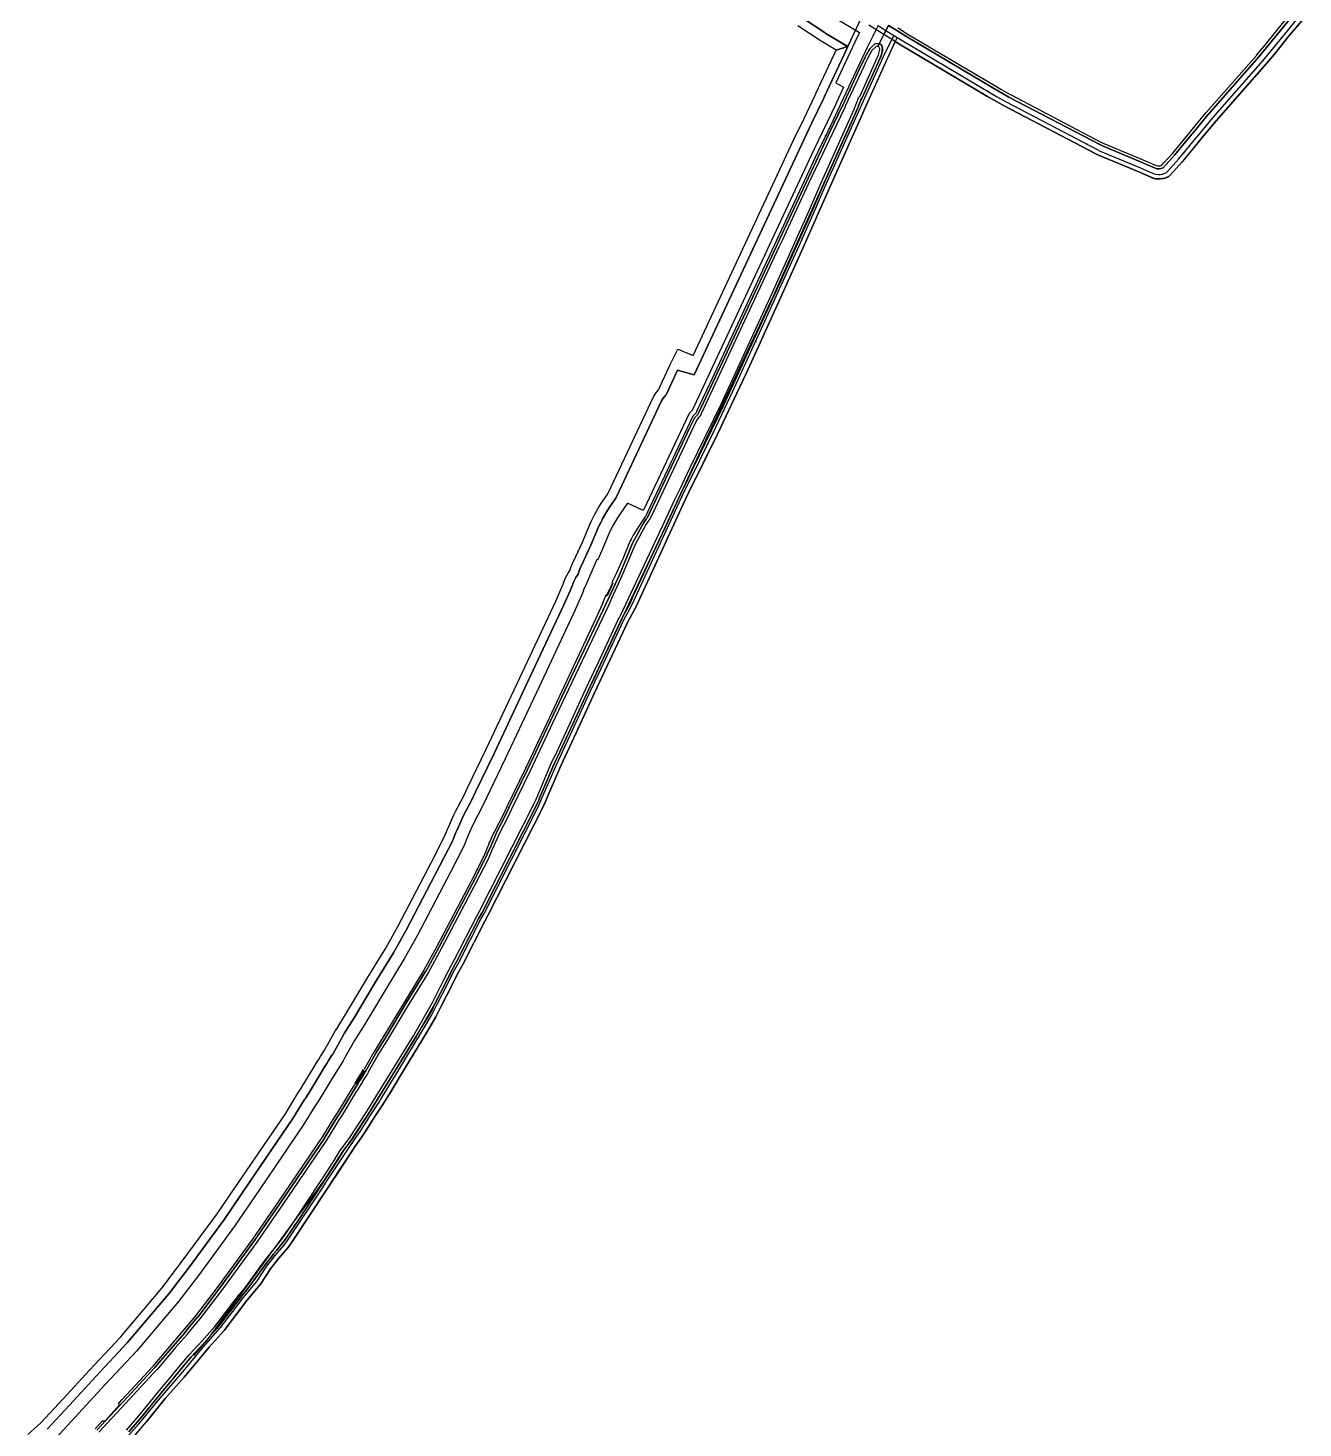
# Model space of a CAD drawing. Header units: inches. Extents: x 87989 to 118156, y 435697 to 451526.
# Drawn here: x 101485 to 102620, y 440846 to 442092 of the extents above; entities that cross this region are included whole.
import ezdxf

# ---------------------------------------------------------------- set-up
doc = ezdxf.new("R2010")
doc.units = ezdxf.units.IN
doc.header["$MEASUREMENT"] = 0
for name, color, linetype, true_color in [('As_waterkering_BWK', 7, 'Continuous', 0x7b8981), ('Beschermingszone_BWK', 7, 'Continuous', 0xcf890d), ('Grens_bebouwingsvrije_zone_BWK', 7, 'Continuous', 0x6789ae), ('Kernzone_BWK', 7, 'Continuous', 0xcb89af), ('Kunstwerken_BWK', 7, 'Continuous', 0xc78952), ('Referentiepunten_BWK', 7, 'Continuous', 0x178980)]:
    doc.layers.add(name, color=color, linetype=linetype, true_color=true_color)

msp = doc.modelspace()

# ---------------------------------------------------------------- linework, layer by layer
at = {"layer": 'As_waterkering_BWK'}
for points in [[(102494.1808, 441962.2299), (102494.8633, 441962.3045), (102498.2682, 441963.4907), (102501.8318, 441967.3691), (102509.5785, 441975.8749), (102524.9323, 441994.5252), (102525.8554, 441995.5727), (102539.5666, 442012.2055), (102584.5497, 442063.4454), (102591.5458, 442071.7115), (102603.8695, 442086.8897), (102616.9533, 442102.8751)], [(102241.7217, 442094.5011), (102231.7548, 442074.5324), (102208.3978, 442024.5776), (102207.8124, 442022.9663), (102197.1723, 442000.8677), (102188.1769, 441982.188), (102091.857, 441775.8233)], [(101808.0104, 441153.36), (101812.3042, 441160.3715), (101837.041, 441201.4053), (101844.4071, 441214.0148), (101848.9742, 441222.7276), (101859.0012, 441242.3461), (101863.5295, 441251.5167), (101868.6514, 441261.2303), (101888.1362, 441299.0181), (101890.9, 441304.1723), (101939.7222, 441400.2444), (101942.5166, 441406.8308), (101955.3218, 441436.4722), (101969.3317, 441466.7355), (101979.3706, 441488.6552), (101985.7203, 441502.2798), (101992.7996, 441517.2382), (102015.4225, 441565.5605), (102022.5768, 441578.4782), (102044.7072, 441626.8747), (102064.6621, 441670.0635), (102069.5014, 441680.311), (102076.7546, 441695.0354), (102095.2922, 441732.6725), (102112.4304, 441769.12), (102120.5549, 441786.4496), (102133.0436, 441813.7587), (102136.5742, 441821.7199), (102151.4415, 441854.344), (102172.5863, 441901.2047), (102184.7507, 441928.7446), (102195.2892, 441952.7913), (102224.5213, 442018.3434), (102226.0867, 442021.7335), (102246.4509, 442067.0401), (102255.8183, 442085.787)], [(102255.8183, 442085.787), (102263.733, 442080.826), (102341.3132, 442034.8968), (102347.1949, 442031.4593), (102355.8963, 442026.4963), (102437.4638, 441983.7841), (102439.5984, 441982.7889), (102475.3791, 441967.8636), (102486.8013, 441962.8804), (102489.1129, 441962.1505), (102491.1928, 441962.0423), (102492.7503, 441962.0735), (102494.1808, 441962.2299)], [(102091.857, 441775.8233), (102080.199, 441750.8461), (102079.7455, 441749.875), (102079.2881, 441749.2467), (102076.8286, 441746.7512), (102036.4934, 441661.3163)], [(102036.4934, 441661.3163), (102036.3921, 441661.1017), (102036.363, 441661.0422), (102036.3585, 441661.0331), (102034.7502, 441657.8774), (102034.1754, 441657.0271), (102028.6662, 441648.8798), (102026.2471, 441645.1409), (102023.5073, 441640.2979), (102022.3035, 441637.9801), (102020.83, 441635.143), (102014.5499, 441619.7404), (102007.5939, 441604.5936), (102004.7073, 441598.6401), (102005.6054, 441598.04), (102000.4511, 441586.8429), (101999.5003, 441587.584), (101997.9825, 441584.0016), (101997.3755, 441582.5177), (101996.0638, 441579.3109), (101990.2271, 441566.1209), (101958.0801, 441497.4613), (101927.8514, 441433.1675), (101911.3283, 441398.9293), (101907.6769, 441391.3632), (101900.241, 441377.0506), (101898.8795, 441374.4298), (101895.3188, 441366.1957), (101894.8462, 441365.1029), (101894.6462, 441364.6402), (101893.4476, 441361.6438), (101891.0743, 441355.7105), (101878.7711, 441331.8318), (101848.9393, 441274.6817), (101837.2315, 441253.5812), (101820.5627, 441226.4613), (101801.7731, 441195.1453), (101792.7814, 441180.8206), (101784.1202, 441165.4316)], [(101544.7106, 440845.5055), (101551.2831, 440852.6083), (101551.3507, 440852.6079), (101553.629, 440852.596), (101559.1183, 440858.6885), (101566.079, 440866.414), (101565.8627, 440868.3643), (101566.2261, 440868.757), (101568.3967, 440871.1027), (101596.3997, 440901.2289), (101634.3973, 440946.1027), (101653.5138, 440971.148), (101684.9993, 441014.1429), (101707.8196, 441047.3481), (101746.8457, 441104.7628), (101757.5488, 441122.3158), (101761.047, 441127.6654), (101773.0214, 441147.2908), (101775.0432, 441150.5518), (101777.2463, 441154.1077), (101777.3918, 441154.341), (101778.4701, 441156.0807), (101778.7323, 441156.5044), (101781.8861, 441161.5927), (101782.1472, 441162.0138), (101782.6844, 441162.8805), (101784.1202, 441165.4316)], [(101574.6936, 440839.6495), (101583.5552, 440849.9759), (101587.0229, 440854.0167), (101599.2166, 440868.7192), (101624.4594, 440898.2798), (101639.2951, 440916.3262), (101643.3793, 440920.6918), (101656.3439, 440935.5085), (101667.258, 440949.7961), (101676.5845, 440962.0992), (101688.6892, 440976.4529), (101697.619, 440990.2112), (101705.0934, 440999.7363), (101713.0831, 441008.971), (101715.879, 441013.0225), (101746.7389, 441059.4618), (101750.2746, 441064.8922), (101751.288, 441066.3911), (101757.3183, 441075.4764), (101772.6697, 441098.6046), (101779.3246, 441108.3697), (101784.9711, 441116.9428), (101789.8438, 441124.6371), (101797.4081, 441136.2481), (101801.8086, 441143.2331), (101803.5213, 441146.0298), (101808.0104, 441153.36)]]:
    msp.add_lwpolyline(points, dxfattribs=at)
at = {"layer": 'Beschermingszone_BWK'}
for points in [[(102613.0742, 442106.0293), (102599.9941, 442090.0488), (102587.6973, 442074.9023), (102580.791, 442066.7441), (102580.7324, 442066.6758), (102535.8086, 442015.5039), (102535.709, 442015.3867), (102522.0488, 441998.8164), (102521.1816, 441997.8301), (102521.0723, 441997.7031), (102505.7969, 441979.1484), (102498.1426, 441970.7441), (102495.4375, 441967.7988), (102493.7559, 441967.2129), (102493.6367, 441967.2012), (102492.4277, 441967.0684), (102491.2734, 441967.0449), (102490.0098, 441967.1113), (102488.5586, 441967.5684), (102477.3418, 441972.4629), (102441.6172, 441987.3633), (102439.6816, 441988.2676), (102358.2949, 442030.8848), (102349.6953, 442035.7891), (102343.8477, 442039.207), (102266.334, 442085.0957), (102258.541, 442089.9824), (102250.9949, 442094.6774)], [(102259.248, 442092.3789), (102259.5684, 442092.2617), (102259.8691, 442092.0996), (102267.6348, 442087.2305), (102345.1152, 442041.3613), (102350.9453, 442037.9551), (102359.4551, 442033.0996), (102359.5352, 442033.0566), (102440.7891, 441990.5078), (102442.627, 441989.6523), (102478.3223, 441974.7617), (102489.4375, 441969.9141), (102490.459, 441969.5898), (102491.3125, 441969.5469), (102492.2676, 441969.5645), (102493.2012, 441969.668), (102494.0215, 441969.9531), (102496.2988, 441972.4316), (102503.9082, 441980.7871), (102519.1563, 441999.3086), (102519.291, 441999.4668), (102520.1191, 442000.4063), (102520.1738, 442000.4688), (102533.791, 442016.9902), (102533.918, 442017.1387), (102578.8477, 442068.3164), (102578.8906, 442068.3672), (102585.7715, 442076.498), (102598.0566, 442091.6289), (102611.1328, 442107.6055)], [(101484.905, 440840.2548), (101496.3797, 440850.6977), (101516.0856, 440871.9935), (101539.8016, 440897.6228), (101567.2199, 440927.1201), (101603.9956, 440970.5508), (101622.2774, 440994.5027), (101653.1889, 441036.7136), (101675.6218, 441069.3548), (101714.0496, 441125.8896), (101724.2507, 441142.6195), (101724.9082, 441143.6604), (101728.0725, 441148.4994), (101739.802, 441167.7224), (101741.8937, 441171.0972), (101744.1957, 441174.8117), (101745.445, 441176.8271), (101748.9156, 441182.4267), (101758.7945, 441199.949), (101759.7497, 441201.5548), (101768.5328, 441215.5472), (101787.2287, 441246.7049), (101803.5508, 441273.2628), (101814.596, 441293.1692), (101844.1501, 441349.7866), (101855.5541, 441371.9207), (101857.237, 441376.1281), (101858.4356, 441379.1245), (101858.9832, 441380.4283), (101859.5224, 441381.6752), (101863.0831, 441389.9094), (101864.2714, 441392.4099), (101865.633, 441395.0306), (101872.8034, 441408.8323), (101876.2045, 441415.8799), (101892.6418, 441449.9401), (101922.7732, 441514.0269), (101954.7308, 441582.2822), (101960.176, 441594.5875), (101961.2786, 441597.283), (101961.9792, 441598.9917), (101963.5906, 441602.7988), (101965.7254, 441607.0841), (101967.3815, 441609.4493), (101968.0593, 441611.9789), (101969.6147, 441615.6551), (101972.3231, 441621.2409), (101978.7556, 441635.248), (101984.7165, 441649.8676), (101986.2197, 441653.1188), (101987.6933, 441655.9559), (101988.8971, 441658.2737), (101989.5625, 441659.5008), (101992.3023, 441664.3438), (101993.5032, 441666.3268), (101995.9224, 441670.0657), (101996.3592, 441670.726), (102001.1487, 441677.8158), (102001.6106, 441678.7414), (102041.7995, 441763.9274), (102043.7656, 441767.3339), (102046.2656, 441770.3703), (102057.3419, 441794.1008), (102063.5361, 441806.4955), (102077.0548, 441800.8543), (102166.4914, 441992.4698), (102175.5486, 442011.28), (102185.7535, 442032.5336), (102186.6569, 442034.7428), (102204.3869, 442072.6631), (102204.5218, 442072.7239), (102214.4147, 442075.9582), (102214.6824, 442075.7947), (102213.2419, 442072.7137), (102193.9039, 442031.3544), (102193.3597, 442030.0416), (102193.0483, 442029.1845), (102182.7565, 442007.8092), (102173.7199, 441989.0425), (102077.8817, 441783.7113), (102063.2629, 441787.8717), (102052.9423, 441765.7601), (102052.107, 441764.9126), (102050.3845, 441762.8421), (102049.0338, 441760.512), (102008.7319, 441675.0962), (102008.4251, 441674.4804), (102007.9983, 441673.6568), (102002.9862, 441666.2447), (102002.639, 441665.7199), (102000.2199, 441661.981), (101999.2653, 441660.4047), (101996.5255, 441655.5617), (101995.9966, 441654.5863), (101994.7928, 441652.2686), (101993.3193, 441649.4314), (101992.1244, 441646.8472), (101986.098, 441632.0669), (101979.5581, 441617.8261), (101976.8132, 441612.1648), (101975.5769, 441609.2427), (101974.7158, 441606.0292), (101972.6536, 441603.084), (101970.9567, 441599.6778), (101969.3645, 441595.9168), (101968.6831, 441594.2542), (101967.5376, 441591.4538), (101962.0121, 441578.967), (101930.0156, 441510.6288), (101899.8643, 441446.4996), (101883.4094, 441412.4028), (101879.9569, 441405.2489), (101872.7321, 441391.3424), (101871.3705, 441388.7216), (101870.4259, 441386.7341), (101866.8652, 441378.4999), (101866.3927, 441377.4072), (101866.1926, 441376.9446), (101865.8634, 441376.1534), (101864.6648, 441373.1569), (101862.8402, 441368.5955), (101851.2518, 441346.1036), (101821.6408, 441289.3769), (101810.4596, 441269.2255), (101794.0664, 441242.5523), (101775.3513, 441211.3622), (101766.5254, 441197.3016), (101765.7662, 441196.0252), (101755.863, 441178.4504), (101755.5377, 441177.9256), (101752.2463, 441172.6149), (101750.9902, 441170.5886), (101748.6936, 441166.8827), (101746.6162, 441163.5313), (101734.8365, 441144.2258), (101731.6037, 441139.282), (101731.0811, 441138.4546), (101720.777, 441121.5559), (101682.2265, 441064.8406), (101659.7141, 441032.0837), (101628.6849, 440989.712), (101610.2318, 440965.5358), (101573.2055, 440921.809), (101545.6672, 440892.1828), (101521.9574, 440866.56), (101502.0182, 440845.0122)], [(101572.7305, 440844.2695), (101580.1406, 440852.9063), (101583.5742, 440856.9082), (101600.6152, 440877.7148), (101628.1406, 440910.9297), (101628.1875, 440910.9844), (101628.2637, 440911.0723), (101628.3125, 440911.127), (101640.0332, 440923.7031), (101651.1484, 440936.4023), (101651.2109, 440936.4785), (101654.3184, 440940.3242), (101654.3633, 440940.3828), (101667.3008, 440957.4102), (101669.0273, 440959.5781), (101672.998, 440964.8184), (101673.0391, 440964.8691), (101673.1035, 440964.9492), (101673.1445, 440965), (101676.6641, 440969.1719), (101676.709, 440969.2266), (101678.752, 440971.793), (101692.5957, 440990.7383), (101693.8438, 440992.6602), (101693.9082, 440992.7539), (101694.0117, 440992.9004), (101694.0781, 440992.9902), (101701.5723, 441002.5371), (101701.6719, 441002.6582), (101704.4707, 441005.8945), (101712.1992, 441015.6172), (101724.5039, 441034.1328), (101744.8379, 441064.7891), (101746.5137, 441067.3613), (101758.1406, 441085.2109), (101758.1875, 441085.2852), (101763.7598, 441094.5371), (101763.9023, 441094.7461), (101771.3926, 441104.7227), (101786.0332, 441127.0293), (101786.0703, 441127.0898), (101828.0801, 441195.2578), (101828.123, 441195.3281), (101844.998, 441224.8379), (101854.9805, 441244.3672), (101859.5059, 441253.5332), (101859.5371, 441253.5918), (101864.6621, 441263.3105), (101884.1543, 441301.1133), (101886.9102, 441306.2559), (101935.6406, 441402.1445), (101937.291, 441406.0332), (101938.3789, 441408.6016), (101940.5, 441413.5098), (101946.6641, 441427.7793), (101950.6543, 441437.584), (101950.7305, 441437.7539), (101954.0742, 441444.4902), (101954.1055, 441444.5547), (101975.2871, 441490.5449), (101981.6465, 441504.1934), (101986.9141, 441515.3223), (101995.0938, 441532.75), (101995.1934, 441532.9648), (102011.3477, 441567.4688), (102011.3848, 441567.5449), (102011.4453, 441567.666), (102011.4863, 441567.7402), (102012.3359, 441569.2754), (102049.9316, 441648.9082), (102060.5859, 441671.9688), (102065.4492, 441682.2656), (102067.8945, 441687.2305), (102074.1797, 441700.6406), (102102.0039, 441757.5195), (102147.3457, 441856.2051), (102152.5254, 441867.6875), (102180.6348, 441930.5625), (102191.1738, 441954.6113), (102220.3848, 442020.1133), (102220.416, 442020.1875), (102224.6953, 442030.7012), (102224.875, 442031.0586), (102225.1094, 442031.3809), (102225.3945, 442031.6621), (102225.7207, 442031.8945), (102242.1602, 442068.4707), (102243.2051, 442073.1113), (102243.2578, 442073.8652), (102242.5215, 442075.5449), (102241.6017, 442075.858), (102242.7281, 442078.1148), (102244.3691, 442077.5566), (102245.793, 442074.3066), (102245.6875, 442072.75), (102244.5449, 442067.6758), (102227.418, 442029.5742), (102227.0117, 442029.7578), (102222.6992, 442019.1699), (102193.4609, 441953.5996), (102182.9199, 441929.5508), (102154.8066, 441866.6621), (102149.6191, 441855.1699), (102104.2617, 441756.4492), (102076.4336, 441699.5605), (102070.1484, 441686.1484), (102067.6992, 441681.1797), (102062.8496, 441670.9102), (102052.1953, 441647.8516), (102014.5625, 441568.1348), (102013.6738, 441566.5293), (102013.6113, 441566.4082), (101997.457, 441531.9043), (101997.3574, 441531.6895), (101989.1758, 441514.2559), (101983.9102, 441503.1309), (101977.5547, 441489.4941), (101956.3457, 441443.4434), (101952.9707, 441436.6426), (101948.9707, 441426.8125), (101942.7949, 441412.5176), (101940.6777, 441407.6172), (101939.5918, 441405.0566), (101937.9082, 441401.0898), (101889.127, 441305.0977), (101886.3652, 441299.9492), (101866.8789, 441262.1543), (101861.748, 441252.4258), (101857.2148, 441243.2441), (101847.1973, 441223.6465), (101830.2441, 441194.0039), (101788.1602, 441125.7188), (101773.4395, 441103.2852), (101765.9023, 441093.2461), (101760.2832, 441083.9199), (101748.6094, 441065.998), (101746.9277, 441063.416), (101726.5879, 441032.75), (101714.2227, 441014.1445), (101706.3945, 441004.2969), (101703.5801, 441001.0449), (101703.5195, 441000.9707), (101696.0449, 440991.4453), (101695.9414, 440991.3008), (101694.6543, 440989.3184), (101680.7383, 440970.2773), (101678.6191, 440967.6152), (101675.0547, 440963.3887), (101674.9902, 440963.3066), (101671.002, 440958.0449), (101669.2734, 440955.875), (101656.3086, 440938.8125), (101653.0938, 440934.8301), (101641.8945, 440922.0332), (101630.1426, 440909.4219), (101630.0645, 440909.334), (101602.5449, 440876.125), (101585.4902, 440855.3008), (101582.0371, 440851.2773), (101574.5762, 440842.584)]]:
    msp.add_lwpolyline(points, dxfattribs=at)
for points in [[(102174.6619, 442100.9997, 0), (102194.6763, 442088.0256, 0), (102195.3585, 442087.5963, 0), (102214.4147, 442075.9582, 0), (102204.5218, 442072.7239, 0), (102204.3869, 442072.6631, 0), (102204.4034, 442072.6983, 0), (102191.1888, 442080.7689, 0), (102190.3247, 442081.3126, 0), (102170.4126, 442094.2205, 0)], [(101546.1777, 440844.1465, 0), (101569.8633, 440869.7422, 0), (101597.8652, 440899.8672, 0), (101597.9258, 440899.9355, 0), (101614.1523, 440919.0977, 0), (101624.6035, 440930.9805, 0), (101626.3613, 440933.5156, 0), (101635.9238, 440944.8105, 0), (101635.9863, 440944.8887, 0), (101655.1152, 440969.9512, 0), (101686.6309, 441012.9863, 0), (101709.4707, 441046.2188, 0), (101748.5, 441103.6387, 0), (101748.5527, 441103.7207, 0), (101759.2402, 441121.248, 0), (101762.7383, 441126.5977, 0), (101774.7246, 441146.2422, 0), (101776.7422, 441149.498, 0), (101778.9453, 441153.0527, 0), (101779.0898, 441153.2852, 0), (101780.1699, 441155.0273, 0), (101780.4316, 441155.4512, 0), (101783.5859, 441160.5391, 0), (101783.8477, 441160.9609, 0), (101784.3848, 441161.8262, 0), (101784.4277, 441161.9004, 0), (101784.9199, 441162.7754, 0), (101785.7148, 441163.9727, 0), (101791.5039, 441174.4727, 0), (101794.5, 441179.7988, 0), (101803.4766, 441194.0996, 0), (101822.2715, 441225.4238, 0), (101838.9355, 441252.5332, 0), (101838.9805, 441252.6113, 0), (101850.7012, 441273.7344, 0), (101880.5469, 441330.9102, 0), (101892.8516, 441354.7949, 0), (101892.9316, 441354.9688, 0), (101894.9023, 441359.8926, 0), (101895.9355, 441362.0645, 0), (101902.6914, 441377.4277, 0), (101909.4648, 441390.4668, 0), (101913.1289, 441398.0605, 0), (101929.6563, 441432.3066, 0), (101951.8906, 441479.5977, 0), (101999.6699, 441579.9512, 0), (102002.2598, 441585.6094, 0), (102011.3867, 441605.6484, 0), (102023.1211, 441633.6699, 0), (102033.2188, 441652.043, 0), (102035.2402, 441655.0313, 0), (102035.5762, 441655.373, 0), (102035.8281, 441655.9023, 0), (102036.4063, 441656.7578, 0), (102036.5313, 441656.9687, 0), (102038.1484, 441660.1406, 0), (102038.1934, 441660.2344, 0), (102038.3027, 441660.4629, 0), (102074.2852, 441736.6777, 0), (102077.6895, 441743.8301, 0), (102078.5, 441745.5977, 0), (102080.7129, 441747.8438, 0), (102080.9043, 441748.0703, 0), (102081.3633, 441748.6973, 0), (102081.4785, 441748.875, 0), (102081.5586, 441749.0293, 0), (102082.0117, 441750, 0), (102151.1719, 441898.1758, 0), (102153.9785, 441904.1895, 0), (102177.6563, 441954.9219, 0), (102199.4551, 442000.998, 0), (102209.6152, 442022.0996, 0), (102209.6914, 442022.2832, 0), (102210.248, 442023.8105, 0), (102226.7676, 442059.1445, 0), (102228.4141, 442062.666, 0), (102230.1758, 442066.4316, 0), (102234.3125, 442073.8574, 0), (102238.7832, 442078.1758, 0), (102241.1191, 442078.6621, 0), (102242.7281, 442078.1148, 0), (102241.6017, 442075.858, 0), (102240.9609, 442076.0762, 0), (102240, 442075.875, 0), (102236.3145, 442072.3164, 0), (102232.4023, 442065.293, 0), (102230.6797, 442061.6074, 0), (102229.0332, 442058.0859, 0), (102212.5586, 442022.8535, 0), (102212.041, 442021.4297, 0), (102211.9961, 442021.3125, 0), (102211.918, 442021.1289, 0), (102211.8672, 442021.0137, 0), (102201.7109, 441999.9219, 0), (102179.9199, 441953.8574, 0), (102156.2441, 441903.1328, 0), (102153.4375, 441897.1191, 0), (102084.2773, 441748.9434, 0), (102083.8223, 441747.9707, 0), (102083.7754, 441747.873, 0), (102083.6953, 441747.7207, 0), (102083.5742, 441747.5117, 0), (102083.459, 441747.3359, 0), (102083.3828, 441747.2266, 0), (102082.9258, 441746.5977, 0), (102082.8105, 441746.4512, 0), (102082.6191, 441746.2246, 0), (102082.4922, 441746.0879, 0), (102080.5898, 441744.1563, 0), (102079.9551, 441742.7734, 0), (102076.6387, 441735.8203, 0), (102076.543, 441735.6074, 0), (102076.4531, 441735.4258, 0), (102040.5625, 441659.3945, 0), (102040.4473, 441659.1504, 0), (102040.3848, 441659.0234, 0), (102038.7598, 441655.834, 0), (102038.6855, 441655.6992, 0), (102038.5605, 441655.4863, 0), (102038.4785, 441655.3574, 0), (102038.0039, 441654.6563, 0), (102037.832, 441654.2949, 0), (102037.623, 441653.9375, 0), (102037.3594, 441653.6191, 0), (102037.1836, 441653.4414, 0), (102035.3555, 441650.7383, 0), (102025.375, 441632.5801, 0), (102013.6914, 441604.6816, 0), (102013.6621, 441604.6113, 0), (102004.5332, 441584.5723, 0), (102001.9336, 441578.8945, 0), (101954.1504, 441478.5293, 0), (101931.9141, 441431.2324, 0), (101915.3809, 441396.9727, 0), (101911.7207, 441389.3906, 0), (101911.6777, 441389.3047, 0), (101904.9473, 441376.3477, 0), (101898.2227, 441361.0586, 0), (101898.1914, 441360.9883, 0), (101897.1934, 441358.8906, 0), (101895.252, 441354.0391, 0), (101895.2051, 441353.9297, 0), (101895.127, 441353.7559, 0), (101895.0742, 441353.6504, 0), (101882.7656, 441329.7598, 0), (101852.9004, 441272.5488, 0), (101841.1523, 441251.373, 0), (101841.0801, 441251.248, 0), (101824.4082, 441224.125, 0), (101805.6074, 441192.791, 0), (101796.6504, 441178.5195, 0), (101793.6875, 441173.2559, 0), (101787.9043, 441162.7656, 0), (101787.7988, 441162.5898, 0), (101787.0547, 441161.4688, 0), (101786.5938, 441160.6504, 0), (101786.5234, 441160.5312, 0), (101785.9727, 441159.6426, 0), (101785.7109, 441159.2227, 0), (101782.5586, 441154.1348, 0), (101782.2949, 441153.7109, 0), (101781.2129, 441151.9648, 0), (101781.0684, 441151.7324, 0), (101778.8672, 441148.1816, 0), (101776.8535, 441144.9336, 0), (101764.8789, 441125.3047, 0), (101764.8242, 441125.2188, 0), (101761.3574, 441119.9199, 0), (101750.6719, 441102.3945, 0), (101750.584, 441102.2598, 0), (101711.5352, 441044.8086, 0), (101688.6973, 441011.5781, 0), (101688.6406, 441011.5, 0), (101657.1172, 440968.4531, 0), (101637.9551, 440943.3477, 0), (101637.8516, 440943.2188, 0), (101628.3477, 440931.9941, 0), (101626.6582, 440929.5566, 0), (101626.4805, 440929.3301, 0), (101616.0449, 440917.4648, 0), (101599.8145, 440898.2988, 0), (101599.7148, 440898.1875, 0), (101571.6953, 440868.043, 0), (101548.0137, 440842.4492, 0)]]:
    msp.add_polyline3d(points, dxfattribs=at)
at = {"layer": 'Grens_bebouwingsvrije_zone_BWK'}
for points in [[(102203.6978, 442101.2511), (102225.2485, 442088.3674)], [(102256.8441, 442080.4235), (102261.6516, 442077.4099), (102339.2851, 442031.4491), (102345.1948, 442027.9952), (102353.977, 442022.9861), (102435.6083, 441980.2406), (102435.7736, 441980.1588), (102437.9826, 441979.1289), (102473.8093, 441964.1844), (102485.2018, 441959.2141), (102485.597, 441959.066), (102487.9086, 441958.3361), (102488.4012, 441958.2144), (102488.9051, 441958.1559), (102490.985, 441958.0477), (102491.2728, 441958.0431), (102492.8303, 441958.0743), (102493.1849, 441958.0972), (102494.6155, 441958.2536), (102495.298, 441958.3282), (102495.7443, 441958.4027), (102496.1793, 441958.5272), (102499.5842, 441959.7134), (102500.1838, 441959.9792), (102500.7318, 441960.3394), (102501.2136, 441960.7843), (102504.7832, 441964.6692), (102512.5358, 441973.1815), (102512.6667, 441973.3326), (102527.9779, 441991.9311), (102528.9, 441992.9776), (102542.6135, 442009.6132), (102587.5796, 442060.8337), (102594.6254, 442069.1585), (102606.9699, 442084.3623), (102620.0574, 442100.3522)], [(102225.2485, 442088.3674), (102220.9493, 442079.7541), (102204.0873, 442043.6903), (102211.0547, 442039.704), (102204.699, 442026.1107), (102204.1214, 442024.5208), (102184.5626, 441983.9017), (102088.2324, 441777.5151), (102076.2671, 441751.8799), (102073.502, 441749.0744), (102032.8763, 441663.024), (102032.0463, 441663.2342), (102018.6255, 441669.4972), (102011.9848, 441659.9148), (102009.1323, 441655.5062), (102005.9235, 441649.8339), (102002.6574, 441643.5454), (101996.1938, 441627.693), (101992.0771, 441618.7286), (101991.2486, 441619.3743), (101982.3472, 441598.3652), (101979.1105, 441591.6898), (101979.4312, 441591.4755), (101977.6598, 441587.145), (101972.0239, 441574.4087), (101939.974, 441505.9565), (101909.7952, 441441.7688), (101889.793, 441400.3217), (101880.8043, 441383.02), (101876.1793, 441372.3248), (101872.8588, 441364.0234), (101861.0166, 441341.0395), (101831.3273, 441284.1625), (101819.9593, 441263.6743), (101803.4678, 441236.8429), (101784.7268, 441205.6078), (101775.5872, 441191.0476), (101766.691, 441175.241), (101765.4627, 441173.0585), (101755.9856, 441157.7687), (101744.137, 441138.3495), (101740.6372, 441132.9975), (101730.0272, 441115.5971), (101691.3078, 441058.6337), (101668.6862, 441025.7176), (101637.4951, 440983.1247), (101618.8067, 440958.6402), (101581.4357, 440914.5064), (101553.7325, 440884.7028), (101509.7713, 440837.1947)], [(101572.4943, 440830.9444), (101590.0883, 440851.4466), (101607.1758, 440872.3092), (101623.9355, 440891.2971), (101646.3483, 440918.0106), (101659.4418, 440932.9746), (101670.4411, 440947.3738), (101679.7094, 440959.6), (101691.9083, 440974.0654), (101700.8765, 440987.8831), (101708.1811, 440997.1916), (101716.2511, 441006.5192), (101719.1911, 441010.7794), (101750.0808, 441057.2636), (101753.6078, 441062.6806), (101754.6112, 441064.1648), (101775.9889, 441096.3722), (101782.6478, 441106.1432), (101788.3313, 441114.7725), (101793.2093, 441122.4752), (101800.7762, 441134.0902), (101805.2065, 441141.1224), (101811.4216, 441151.271), (101815.7227, 441158.2944), (101840.4809, 441199.3638), (101847.9072, 441212.0764), (101852.5265, 441220.8888), (101862.5755, 441240.5503), (101867.0926, 441249.698), (101872.1982, 441259.3808), (101891.6766, 441297.1562), (101894.446, 441302.3208), (101943.3507, 441398.5552), (101946.1938, 441405.2565), (101958.9734, 441434.8386), (101972.965, 441465.0625), (101983.0018, 441486.9775), (101989.3409, 441500.5794), (101996.4187, 441515.5347), (102018.9875, 441563.7414), (102026.1505, 441576.6748), (102048.3417, 441625.2041), (102068.2862, 441668.3706), (102073.1043, 441678.5731), (102098.8965, 441730.9376), (102116.0512, 441767.42), (102124.1847, 441784.7688), (102136.6909, 441812.1161), (102140.2225, 441820.0797), (102155.0844, 441852.6921), (102176.2388, 441899.574), (102188.4119, 441927.1337), (102198.9477, 441951.174), (102228.1638, 442016.6903), (102229.7268, 442020.075), (102250.0657, 442065.3255), (102256.8441, 442080.4235)]]:
    msp.add_lwpolyline(points, dxfattribs=at)
at = {"layer": 'Kernzone_BWK'}
for points in [[(102225.7729, 442099.5156), (102214.6824, 442075.7947), (102195.3585, 442087.5963), (102194.6763, 442088.0256), (102174.6619, 442100.9997)], [(102620.0566, 442100.3516), (102606.9707, 442084.3613), (102594.625, 442069.1582), (102587.5801, 442060.834), (102542.6133, 442009.6133), (102528.8984, 441992.9785), (102527.9785, 441991.9316), (102512.6016, 441973.2578), (102504.7832, 441964.6699), (102501.0273, 441960.6055), (102500.2676, 441960.0273), (102499.6094, 441959.7227), (102496.1797, 441958.5273), (102495.4277, 441958.3477), (102494.6152, 441958.2539), (102493.0078, 441958.0859), (102491.1289, 441958.0449), (102488.6621, 441958.1836), (102487.9082, 441958.3359), (102485.3984, 441959.1406), (102473.8086, 441964.1855), (102437.9824, 441979.1309), (102435.6914, 441980.1992), (102353.9785, 442022.9863), (102345.1953, 442027.9961), (102339.2852, 442031.4492), (102261.6523, 442077.4102), (102256.8438, 442080.4238), (102246.9232, 442086.5197), (102250.9949, 442094.6774), (102258.541, 442089.9824), (102266.334, 442085.0957), (102343.8477, 442039.207), (102349.6953, 442035.7891), (102358.2949, 442030.8848), (102439.6816, 441988.2676), (102441.6172, 441987.3633), (102477.3418, 441972.4629), (102488.5586, 441967.5684), (102490.0098, 441967.1113), (102491.2734, 441967.0449), (102492.4277, 441967.0684), (102493.6367, 441967.2012), (102493.7559, 441967.2129), (102495.4375, 441967.7988), (102498.1426, 441970.7441), (102505.7969, 441979.1484), (102521.0723, 441997.7031), (102521.1816, 441997.8301), (102522.0488, 441998.8164), (102535.709, 442015.3867), (102535.8086, 442015.5039), (102580.7324, 442066.6758), (102580.791, 442066.7441), (102587.6973, 442074.9023), (102599.9941, 442090.0488), (102613.0742, 442106.0293)], [(101502.0176, 440845.0117), (101521.957, 440866.5605), (101545.668, 440892.1836), (101573.2051, 440921.8086), (101610.2324, 440965.5352), (101628.6855, 440989.7129), (101659.7148, 441032.084), (101682.2266, 441064.8398), (101720.7773, 441121.5566), (101731.082, 441138.4551), (101731.6035, 441139.2813), (101734.8359, 441144.2266), (101746.6152, 441163.5313), (101748.6934, 441166.8828), (101750.9902, 441170.5879), (101752.2461, 441172.6152), (101755.5371, 441177.9258), (101755.8633, 441178.4512), (101765.7656, 441196.0254), (101766.5254, 441197.3008), (101775.3516, 441211.3613), (101794.0664, 441242.5527), (101810.459, 441269.2246), (101821.6406, 441289.377), (101851.252, 441346.1035), (101862.8398, 441368.5957), (101864.6641, 441373.1562), (101865.8633, 441376.1543), (101866.1934, 441376.9453), (101866.3926, 441377.4063), (101866.8652, 441378.5), (101870.4258, 441386.7344), (101871.3711, 441388.7207), (101872.7324, 441391.3418), (101879.957, 441405.248), (101883.4102, 441412.4023), (101899.8652, 441446.5), (101930.0156, 441510.6289), (101962.0117, 441578.9668), (101967.5371, 441591.4531), (101968.6836, 441594.2539), (101969.3652, 441595.916), (101970.957, 441599.6777), (101972.6543, 441603.084), (101974.7148, 441606.0293), (101975.5762, 441609.2422), (101976.8125, 441612.1641), (101979.5586, 441617.8262), (101986.0977, 441632.0664), (101992.125, 441646.8477), (101993.3184, 441649.4316), (101994.793, 441652.2695), (101995.9961, 441654.5859), (101996.5254, 441655.5625), (101999.2656, 441660.4043), (102000.2207, 441661.9805), (102002.6387, 441665.7207), (102002.9863, 441666.2441), (102007.998, 441673.6563), (102008.4258, 441674.4805), (102008.7324, 441675.0957), (102049.0332, 441760.5117), (102050.3848, 441762.8418), (102052.1074, 441764.9121), (102052.9414, 441765.7598), (102063.2637, 441787.8711), (102077.8809, 441783.7109), (102173.7207, 441989.043), (102182.7559, 442007.8086), (102193.0488, 442029.1836), (102193.3594, 442030.041), (102193.9043, 442031.3535), (102213.2421, 442072.7133), (102214.6824, 442075.7947), (102224.7803, 442097.3926)], [(102241.722, 442094.501), (102248.7827, 442090.2451), (102248.3837, 442089.4459), (102246.9232, 442086.5197), (102242.7281, 442078.1148), (102241.1191, 442078.6621), (102238.7832, 442078.1758), (102237.9027, 442077.3253), (102236.9445, 442076.3997), (102234.3125, 442073.8574), (102231.2396, 442068.3413), (102230.5382, 442067.0822), (102230.1758, 442066.4316), (102228.4141, 442062.666), (102226.7676, 442059.1445), (102210.248, 442023.8105), (102209.6914, 442022.2832), (102209.6152, 442022.0996), (102199.4551, 442000.998), (102177.6563, 441954.9219), (102153.9785, 441904.1895), (102151.1719, 441898.1758), (102082.0117, 441750), (102081.5586, 441749.0293), (102081.4785, 441748.875), (102081.3633, 441748.6973), (102080.9043, 441748.0703), (102080.7129, 441747.8438), (102078.5, 441745.5977), (102077.6895, 441743.8301), (102074.2852, 441736.6777), (102038.3027, 441660.4629), (102038.1934, 441660.2344), (102038.1484, 441660.1406), (102036.5313, 441656.9687), (102036.4063, 441656.7578), (102035.8281, 441655.9023), (102035.5762, 441655.373), (102035.2402, 441655.0313), (102033.2188, 441652.043), (102023.1211, 441633.6699), (102011.3867, 441605.6484), (102002.2598, 441585.6094), (101999.6699, 441579.9512), (101951.8906, 441479.5977), (101929.6563, 441432.3066), (101913.1289, 441398.0605), (101909.4648, 441390.4668), (101902.6914, 441377.4277), (101895.9355, 441362.0645), (101894.9023, 441359.8926), (101892.9316, 441354.9688), (101892.8516, 441354.7949), (101880.5469, 441330.9102), (101850.7012, 441273.7344), (101838.9805, 441252.6113), (101838.9355, 441252.5332), (101822.2715, 441225.4238), (101803.4766, 441194.0996), (101794.5, 441179.7988), (101791.5039, 441174.4727), (101785.7148, 441163.9727), (101784.9199, 441162.7754), (101784.4277, 441161.9004), (101784.3848, 441161.8262), (101783.8477, 441160.9609), (101783.5859, 441160.5391), (101780.4316, 441155.4512), (101780.1699, 441155.0273), (101779.0898, 441153.2852), (101778.9453, 441153.0527), (101776.7422, 441149.498), (101774.7246, 441146.2422), (101762.7383, 441126.5977), (101759.2402, 441121.248), (101748.5527, 441103.7207), (101748.5, 441103.6387), (101709.4707, 441046.2188), (101686.6309, 441012.9863), (101655.1152, 440969.9512), (101635.9863, 440944.8887), (101635.9238, 440944.8105), (101626.3613, 440933.5156), (101624.6035, 440930.9805), (101614.1523, 440919.0977), (101597.9258, 440899.9355), (101597.8652, 440899.8672), (101569.8633, 440869.7422), (101546.1777, 440844.1465)], [(101574.5762, 440842.584), (101582.0371, 440851.2773), (101585.4902, 440855.3008), (101602.5449, 440876.125), (101630.0645, 440909.334), (101630.1426, 440909.4219), (101641.8945, 440922.0332), (101653.0938, 440934.8301), (101656.3086, 440938.8125), (101669.2734, 440955.875), (101671.002, 440958.0449), (101674.9902, 440963.3066), (101675.0547, 440963.3887), (101678.6191, 440967.6152), (101680.7383, 440970.2773), (101694.6543, 440989.3184), (101695.9414, 440991.3008), (101696.0449, 440991.4453), (101703.5195, 441000.9707), (101703.5801, 441001.0449), (101706.3945, 441004.2969), (101714.2227, 441014.1445), (101726.5879, 441032.75), (101746.9277, 441063.416), (101748.6094, 441065.998), (101760.2832, 441083.9199), (101765.9023, 441093.2461), (101773.4395, 441103.2852), (101788.1602, 441125.7188), (101830.2441, 441194.0039), (101847.1973, 441223.6465), (101857.2148, 441243.2441), (101861.748, 441252.4258), (101866.8789, 441262.1543), (101886.3652, 441299.9492), (101889.127, 441305.0977), (101937.9082, 441401.0898), (101939.5918, 441405.0566), (101940.6777, 441407.6172), (101942.7949, 441412.5176), (101948.9707, 441426.8125), (101952.9707, 441436.6426), (101956.3457, 441443.4434), (101977.5547, 441489.4941), (101983.9102, 441503.1309), (101989.1758, 441514.2559), (101997.3574, 441531.6895), (101997.457, 441531.9043), (102013.6113, 441566.4082), (102013.6738, 441566.5293), (102014.5625, 441568.1348), (102052.1953, 441647.8516), (102062.8496, 441670.9102), (102067.6992, 441681.1797), (102070.1484, 441686.1484), (102076.4336, 441699.5605), (102104.2617, 441756.4492), (102149.6191, 441855.1699), (102154.8066, 441866.6621), (102182.9199, 441929.5508), (102193.4609, 441953.5996), (102222.6992, 442019.1699), (102227.0117, 442029.7578), (102227.418, 442029.5742), (102244.5449, 442067.6758), (102245.6875, 442072.75), (102245.793, 442074.3066), (102244.3691, 442077.5566), (102242.7281, 442078.1148), (102246.9232, 442086.5197), (102248.3837, 442089.4459), (102248.7642, 442090.2082), (102258.6398, 442084.0183), (102256.8438, 442080.4238), (102250.1543, 442065.5371), (102229.7266, 442020.0742), (102228.1641, 442016.6895), (102198.9473, 441951.1738), (102188.4121, 441927.1328), (102176.2383, 441899.5742), (102155.084, 441852.6914), (102140.2227, 441820.0801), (102136.6914, 441812.1152), (102124.1855, 441784.7695), (102116.0508, 441767.4199), (102098.8965, 441730.9375), (102080.3438, 441693.2676), (102073.1035, 441678.5723), (102068.2852, 441668.3711), (102048.3418, 441625.2031), (102026.1445, 441576.6777), (102018.9883, 441563.7422), (101996.418, 441515.5352), (101989.3418, 441500.5801), (101983.002, 441486.9785), (101972.9648, 441465.0625), (101958.9727, 441434.8379), (101946.1934, 441405.2559), (101943.3457, 441398.5566), (101894.4453, 441302.3203), (101891.6758, 441297.1563), (101872.1973, 441259.3809), (101867.0918, 441249.6973), (101862.5762, 441240.5508), (101852.5273, 441220.8887), (101847.9063, 441212.0781), (101840.4805, 441199.3633), (101815.7227, 441158.2949), (101806.9316, 441143.9414), (101805.207, 441141.123), (101800.7754, 441134.0898), (101793.209, 441122.4746), (101788.3301, 441114.7734), (101782.6484, 441106.1426), (101775.9883, 441096.373), (101760.6504, 441073.2637), (101754.6113, 441064.1641), (101753.6074, 441062.6816), (101750.0801, 441057.2637), (101719.1914, 441010.7793), (101716.2422, 441006.5273), (101708.1816, 440997.1914), (101700.877, 440987.8828), (101691.8965, 440974.0742), (101679.709, 440959.5996), (101670.4414, 440947.373), (101659.4375, 440932.9766), (101646.3477, 440918.0117), (101623.9355, 440891.2969), (101607.1758, 440872.3086), (101590.0879, 440851.4473), (101586.5898, 440847.3711), (101572.4941, 440830.9453)], [(102250.9949, 442094.6774), (102246.9232, 442086.5197), (102233.4789, 442094.7807)]]:
    msp.add_lwpolyline(points, dxfattribs=at)
at = {"layer": 'Kunstwerken_BWK'}
for p, q in [((101999.7565, 441586.2263), (102005.5971, 441598.444)), ((101776.144, 441152.971), (101783.561, 441165.192)), ((101777.293, 441152.239), (101784.605, 441164.148))]:
    msp.add_line(p, q, dxfattribs=at)
for points in [[(101942.6131, 441412.1801), (101945.6395, 441419.0405), (101948.2437, 441425.1959), (101950.2581, 441430.0327), (101952.9411, 441436.1649), (101956.3171, 441443.4561), (101972.0461, 441477.4851), (101986.8625, 441509.3693), (102014.0471, 441567.2071), (102020.7901, 441579.3801), (102023.8751, 441587.0471), (102026.3101, 441592.1141), (102042.6679, 441627.3731), (102058.3725, 441661.2245), (102074.7351, 441696.4941), (102076.0431, 441699.1591), (102091.4625, 441732.0033), (102115.2053, 441782.5763), (102118.4827, 441789.5573), (102133.5125, 441821.5711), (102136.4089, 441827.7407), (102146.0981, 441848.3791), (102148.9841, 441854.6751), (102162.1111, 441884.0149), (102188.3069, 441942.5635), (102197.2905, 441962.6425), (102211.1885, 441993.7051), (102224.5131, 442023.4861), (102225.4981, 442025.8711), (102228.7241, 442032.6931), (102233.6737, 442043.6953), (102239.3429, 442056.2969), (102241.7679, 442061.6875), (102244.5121, 442067.7871), (102244.9431, 442068.7191), (102245.3201, 442071.0791), (102245.3401, 442071.6521), (102245.5571, 442075.3571), (102245.0511, 442077.2621)], [(101632.6921, 440910.5821), (101645.7241, 440925.8041), (101657.3319, 440941.6727), (101671.9317, 440961.6315), (101696.9053, 440995.7723), (101701.3975, 441001.9135), (101703.4765, 441004.7557), (101724.1025, 441032.9525), (101741.6925, 441056.9991), (101747.9071, 441065.4951), (101757.0031, 441079.2301), (101759.9333, 441083.9447), (101764.4851, 441091.2681), (101773.0981, 441103.3601), (101782.7921, 441117.7471), (101788.6161, 441126.8151), (101796.2137, 441138.8179), (101798.1211, 441141.8311), (101825.4941, 441186.4879), (101844.6529, 441217.7435), (101845.5367, 441219.7453), (101846.6015, 441222.1569), (101853.4025, 441235.4387), (101863.8867, 441256.3357)], [(101551.2831, 440852.6083), (101551.3507, 440852.6079), (101553.629, 440852.596), (101559.1183, 440858.6885), (101566.079, 440866.414), (101565.8627, 440868.3643)]]:
    msp.add_lwpolyline(points, dxfattribs=at)
at = {"layer": 'Referentiepunten_BWK'}
for p in [(102237.6051, 442086.2535), (102255.7849, 442085.7202), (102578.9308, 442057.045), (102339.4486, 442036.0007), (102195.0527, 441996.4662), (102214.5475, 441995.9776), (102427.6565, 441988.9196), (102513.8851, 441981.1062), (102152.585, 441905.9327), (102174.0599, 441904.5408), (102110.2906, 441815.3171), (102132.8849, 441813.4117), (102066.7961, 441725.501), (102090.4597, 441722.861), (102021.5314, 441636.4934), (102047.3665, 441632.6303), (101981.5064, 441547.4953), (102004.5355, 441542.3059), (101939.0383, 441456.961), (101962.3449, 441451.643), (101895.6217, 441366.8962), (101919.8615, 441361.1626), (101850.5149, 441277.7002), (101874.2844, 441272.1546), (101799.5877, 441191.6637), (101826.7014, 441184.2538), (101747.7156, 441106.1894), (101773.3942, 441099.6677), (101691.4472, 441023.525), (101718.0914, 441016.3519), (101631.9301, 440943.1891), (101657.458, 440936.9669), (101565.8745, 440868.2578), (101592.631, 440860.8638)]:
    msp.add_point(p, dxfattribs=at)

doc.saveas('drawing.dxf')
